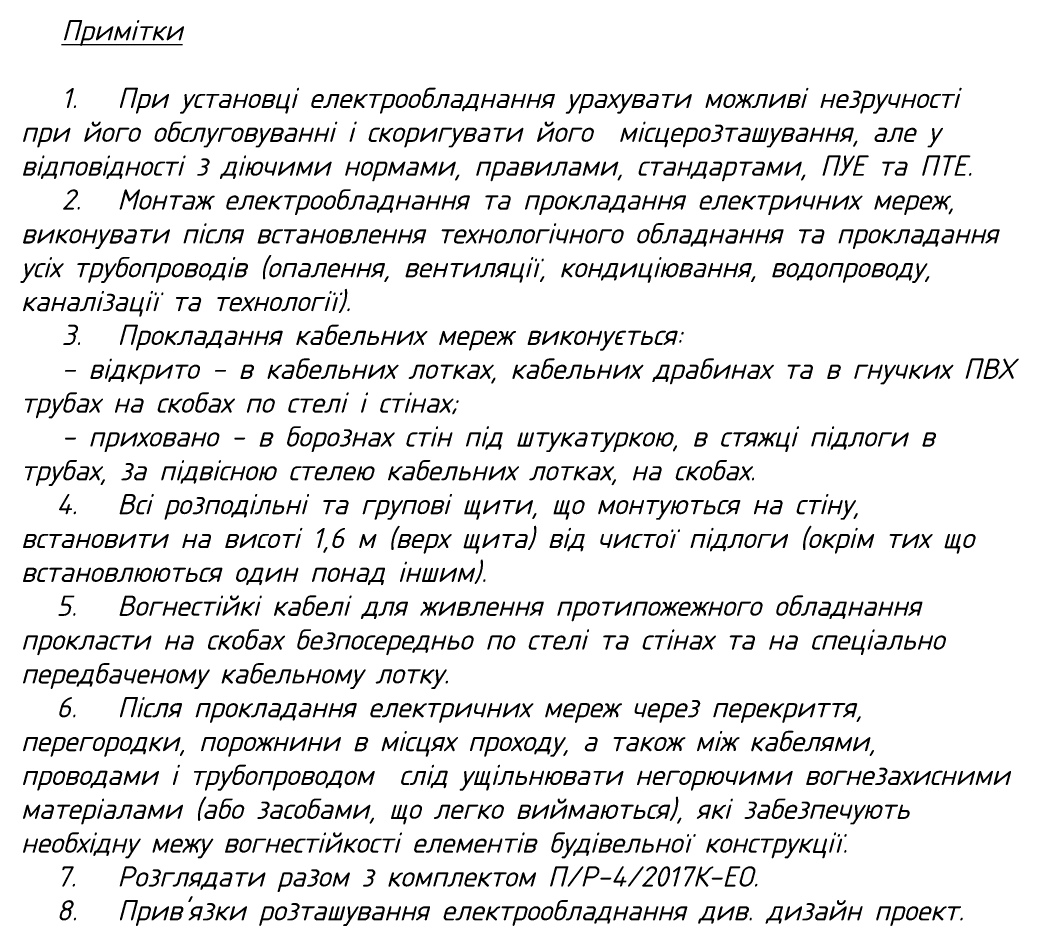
# Model space of a CAD drawing. Header units: millimetres. Extents: x -164867 to 807677, y -316775 to 513985.
# Drawn here: x 522181 to 534481, y 283801 to 294956 of the extents above; entities that cross this region are included whole.
import ezdxf

# ---------------------------------------------------------------- set-up
doc = ezdxf.new("R2010")
doc.units = ezdxf.units.MM
doc.styles.add('GOST 2.304', font='isocpeui.ttf')

msp = doc.modelspace()

# ---------------------------------------------------------------- texts
at = {"color": 7, "lineweight": 15, "insert": (522190.6, 294954.5), "char_height": 250, "width": 12232.6624, "attachment_point": 1, "style": 'GOST 2.304'}
msp.add_mtext("\\pi500;{\\LПримітки\\P\\pi436.3125;}\\P\\pt1186.3125;1.^IПри установці електрообладнання урахувати можливі незручності при його обслуговуванні і скоригувати його  місцерозташування, але у відповідності з діючими нормами, правилами, стандартами, ПУЕ та ПТЕ.\\P2.^IМонтаж електрообладнання та прокладання електричних мереж, виконувати після встановлення технологічного обладнання та прокладання усіх трубопроводів (опалення, вентиляції, кондиціювання, водопроводу, каналізації та технології){\\fISOCPEUR|b0|i1|c238|p34;.\\P}3.^IПрокладання кабельних мереж виконується:\\P\\pi500,tz;- відкрито - в кабельних лотках, кабельних драбинах та в гнучких ПВХ трубах на скобах по стелі і стінах;\\P- приховано - в борознах стін під штукатуркою, в стяжці підлоги в трубах, за підвісною стелею кабельних лотках, на скобах.\\P\\pi436.3125,t1186.3125;4.^IВсі розподільні та групові щити, що монтуються на стіну, встановити на висоті 1,6 м (верх щита) від чистої підлоги (окрім тих що встановлюються один понад іншим).\\P5.^IВогнестійкі кабелі для живлення протипожежного обладнання прокласти на скобах безпосередньо по стелі та стінах та на спеціально передбаченому кабельному лотку.\\P6.^IПісля прокладання електричних мереж через перекриття, перегородки, порожнини в місцях проходу, а також між кабелями, проводами і трубопроводом  слід ущільнювати негорючими вогнезахисними матеріалами (або засобами, що легко виймаються), які забезпечують необхідну межу вогнестійкості елементів будівельної конструкції.\\P7.^IРозглядати разом з комплектом{\\C256; П/Р-4/2017К-ЕО.}\\P8.^IПрив'язки розташування електрообладнання див. дизайн проект.", dxfattribs=at)

doc.saveas('drawing.dxf')
